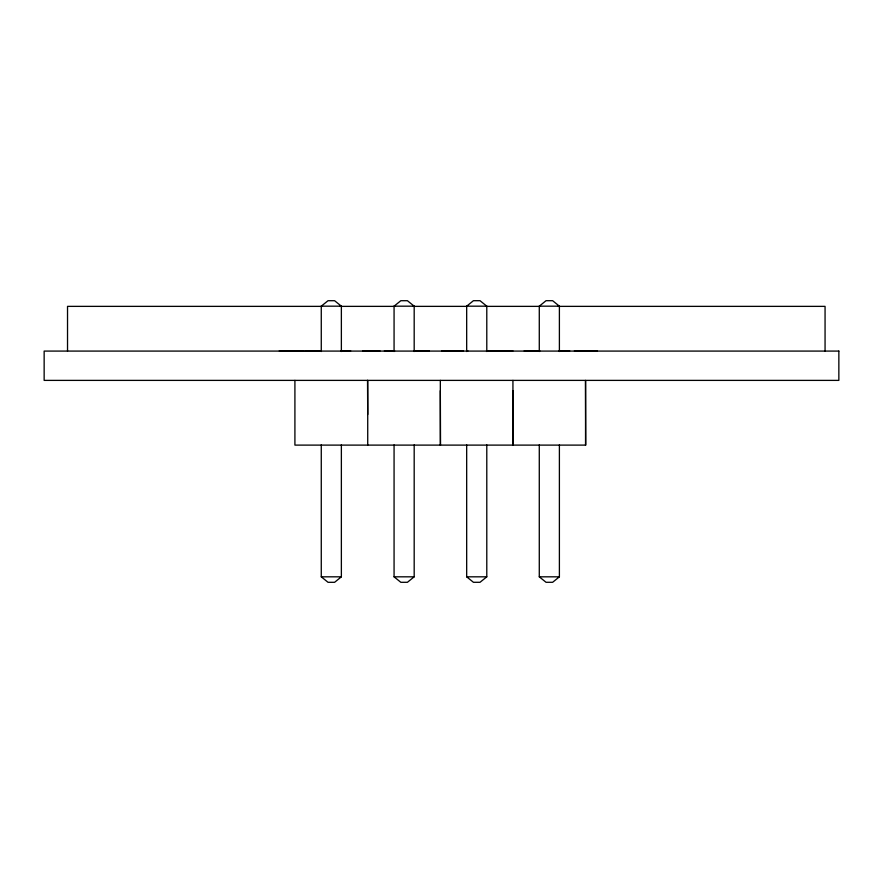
<?xml version="1.0" encoding="UTF-8"?>
<svg xmlns="http://www.w3.org/2000/svg" width="883" height="883" viewBox="0 0 883 883"><rect width="100%" height="100%" fill="white"/><g stroke="black" fill="none" stroke-linecap="round" stroke-linejoin="round"><path stroke-width="1.32" d="M585.539 445.109L585.539 380.385L585.738 445.109L294.911 445.109L294.911 380.385M321.269 351.511L321.269 306.18L328.034 300.706L334.602 300.706L341.368 306.18L341.368 351.511M394.072 351.511L394.072 306.18L400.838 300.706L407.416 300.706L414.182 306.18L414.182 351.511M466.677 351.511L466.677 306.18L473.443 300.695L480.021 300.695L486.787 306.18L486.787 351.511M539.281 351.511L539.281 306.18L546.047 300.695L552.626 300.695L559.392 306.18L559.392 351.511M341.368 444.933L341.368 576.82L334.602 582.305L328.034 582.305L321.269 576.82L321.269 444.933M414.182 444.933L414.182 576.82L407.416 582.294L400.838 582.305L394.072 576.82L394.072 444.933M486.787 444.933L486.787 576.82L480.021 582.294L473.443 582.294L466.677 576.82L466.677 444.933M559.392 444.933L559.392 576.82L552.626 582.294L546.047 582.294L539.281 576.82L539.281 444.933M321.269 306.18L341.368 306.18M394.072 306.18L414.182 306.18M466.677 306.18L486.787 306.18M539.281 306.18L559.392 306.18M322.328 306.368L67.527 306.368L67.527 351.081M340.242 306.368L395.33 306.368M413.233 306.368L466.952 306.368M486.235 306.368L539.954 306.368M557.857 306.368L825.064 306.368L825.064 351.081M279.271 350.904L304.039 350.904M305.761 350.904L321.467 350.904M340.794 350.904L350.694 350.904M362.571 350.904L379.944 350.904M384.359 350.904L394.668 350.904M413.674 350.904L429.248 350.904M441.842 350.904L463.343 350.904M466.754 350.904L467.869 350.904M486.467 350.904L488.255 350.904M489.922 350.904L512.902 350.904M524.182 350.904L539.899 350.904M558.873 350.904L569.723 350.904M574.369 350.904L597.449 350.904M321.269 576.82L341.368 576.82M394.072 576.82L414.182 576.82M466.677 576.82L486.787 576.82M539.281 576.82L559.392 576.82M512.935 390.716L513.133 445.109M440.33 390.716L440.529 445.109M367.725 414.48L367.527 380.385M512.935 380.385L512.935 445.109M440.33 380.385L440.33 445.109M367.725 380.385L367.725 445.109M838.85 351.081L44.15 351.081L44.15 380.385L838.85 380.385L838.85 351.081"/></g></svg>
